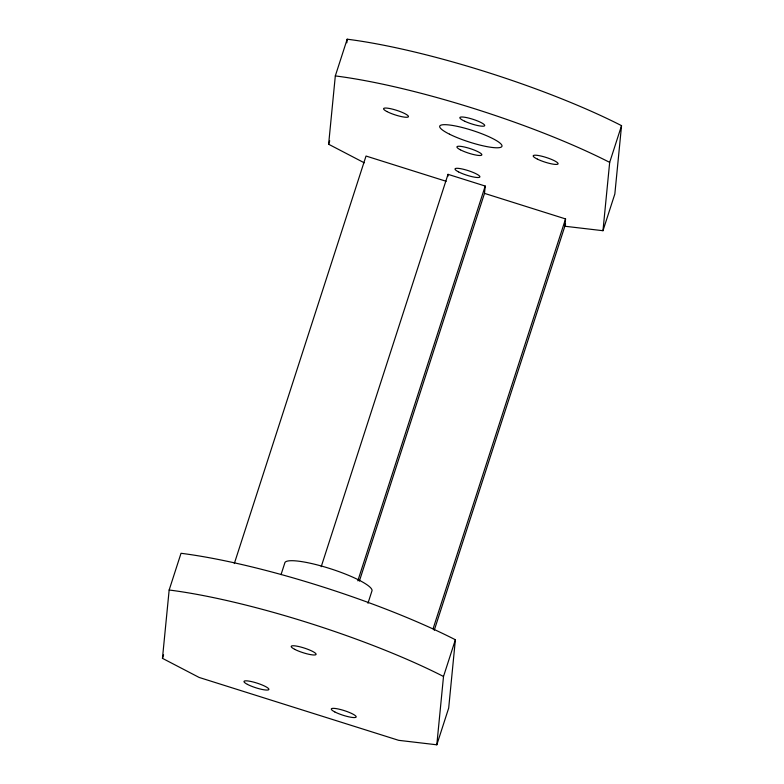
<?xml version="1.0" encoding="UTF-8"?>
<svg xmlns="http://www.w3.org/2000/svg" width="784" height="784" viewBox="0 0 784 784"><rect width="100%" height="100%" fill="white"/><g stroke="black" fill="none" stroke-linecap="round" stroke-linejoin="round"><path stroke-width="1.18" d="M162.455 658.344L169.158 590.009L181.026 553.288A208.711 38.24 17.9 0 1 455.377 639.754L448.683 708.079L436.815 744.8L398.684 740.331L199.156 677.454L162.455 658.344L163.572 654.895M364.237 162.798L328.623 144.246L335.317 75.921L347.185 39.2A208.711 38.24 17.9 0 1 621.545 125.656L614.842 193.991L602.974 230.712L564.843 226.243L565.558 218.922L484.502 193.374L485.218 186.053L448.027 174.332L321.205 566.705M346.832 42.797L347.185 39.2M447.821 176.42L448.027 174.332M436.815 744.8L443.509 676.474L455.377 639.754M602.974 230.712L609.678 162.376L621.545 125.656M328.623 144.246L329.731 140.806M234.318 563.549L366.03 156.036L446.145 181.28M281.035 574.623L284.749 563.147A45.795 8.389 17.9 0 1 329.162 568.322A45.795 8.389 17.9 0 1 372.047 590.626L367.961 603.249M357.827 580.817L485.218 186.053M359.356 581.15L484.502 193.374M433.091 628.758L565.558 218.922M434.258 630.258L565.587 223.94M335.317 75.921A208.711 38.24 17.9 0 1 609.678 162.376M169.158 590.009A208.711 38.24 17.9 0 1 443.509 676.474M294.657 649.319A13.083 2.401 17.9 0 0 315.629 654.797A13.083 2.401 17.9 0 0 300.644 646.996A13.083 2.401 17.9 0 0 294.657 649.319M537.412 159.142A13.083 2.401 17.9 0 0 557.875 164.111A13.083 2.401 17.9 0 0 541.646 156.183A13.083 2.401 17.9 0 0 537.412 159.142M460.335 149.793A13.083 2.401 17.9 0 0 481.347 155.31A13.083 2.401 17.9 0 0 466.48 147.519A13.083 2.401 17.9 0 0 460.335 149.793M386.835 111.504A13.083 2.401 17.9 0 0 407.905 117.11A13.083 2.401 17.9 0 0 393.245 109.339A13.083 2.401 17.9 0 0 386.835 111.504M464.775 121.275A13.083 2.401 17.9 0 0 484.639 125.744A13.083 2.401 17.9 0 0 467.352 117.757A13.083 2.401 17.9 0 0 464.775 121.275M458.464 171.853A13.083 2.401 17.9 0 0 479.426 177.331A13.083 2.401 17.9 0 0 464.451 169.53A13.083 2.401 17.9 0 0 458.464 171.853M449.516 134.191A32.712 5.998 17.9 0 0 501.192 147.108A32.712 5.998 17.9 0 0 461.756 127.39A32.712 5.998 17.9 0 0 449.516 134.191M334.748 711.901A13.083 2.401 17.9 0 0 355.72 717.38A13.083 2.401 17.9 0 0 340.736 709.579A13.083 2.401 17.9 0 0 334.748 711.901M247.45 684.393A13.083 2.401 17.9 0 0 268.422 689.871A13.083 2.401 17.9 0 0 253.448 682.07A13.083 2.401 17.9 0 0 247.45 684.393"/></g></svg>
